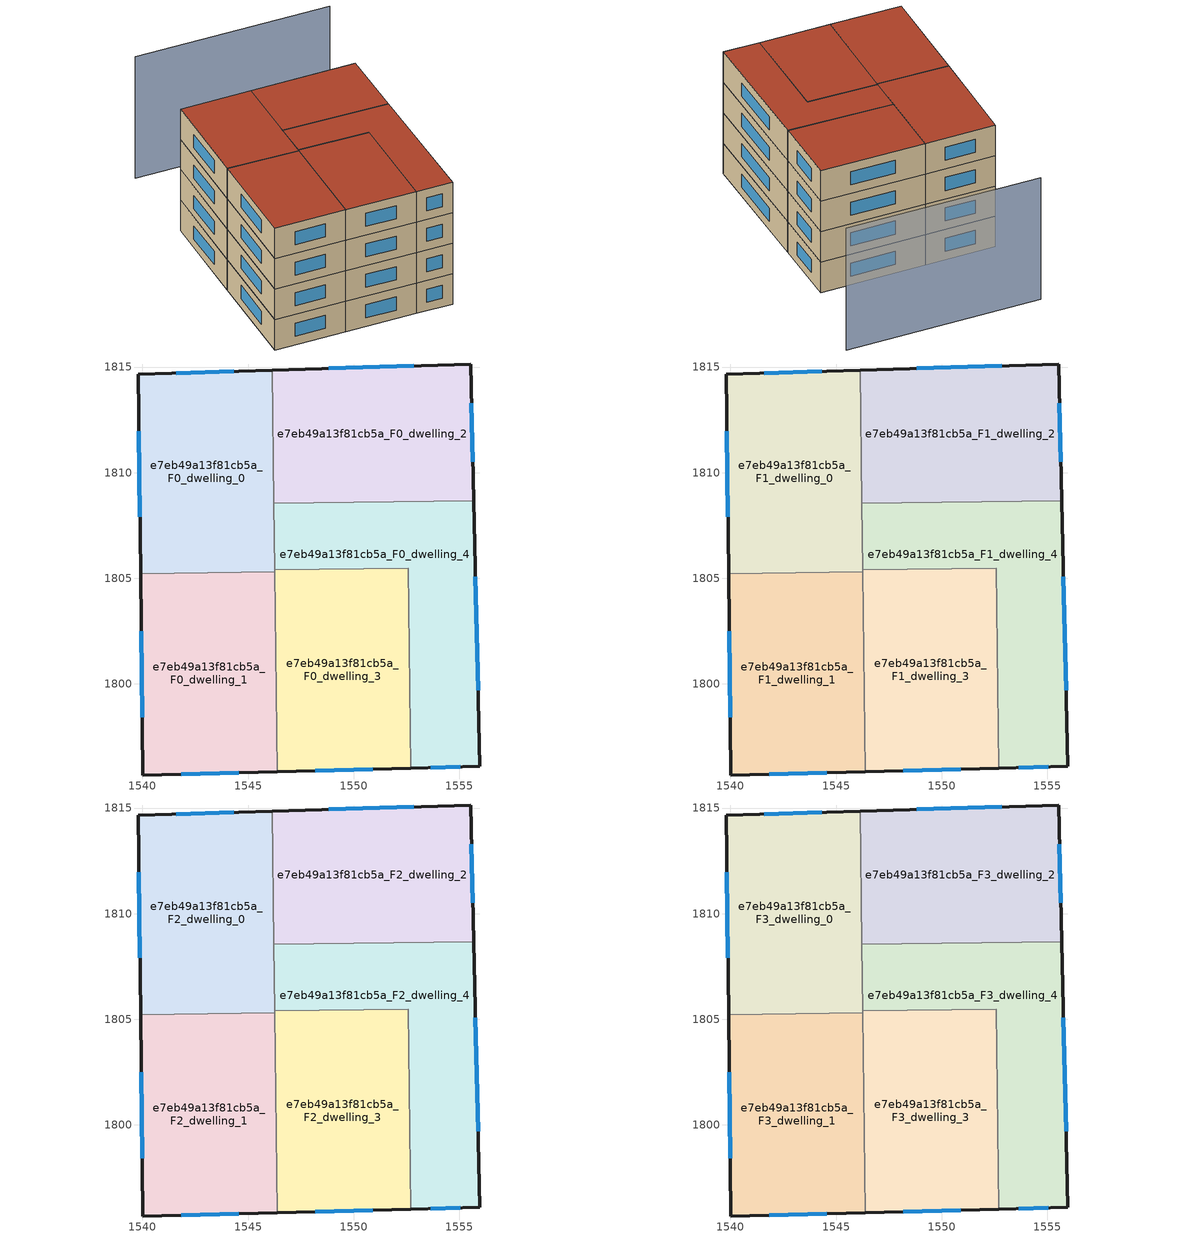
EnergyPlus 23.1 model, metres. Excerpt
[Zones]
e7eb49a13f81cb5a_F0_dwelling_0
 floor ground (EU_floor_Construction): 1546.13,1814.86 1546.26,1805.3 1539.91,1805.22 1539.8,1814.66 z0
 wall outside (EU_wall_Construction): 1546.13,1814.86 1539.8,1814.66 1539.91,1805.22 z0:3
 wall to e7eb49a13f81cb5a_F0_dwelling_1 (EU_wall_Construction): 1539.91,1805.22 1546.26,1805.3 z0:3
 wall to e7eb49a13f81cb5a_F0_dwelling_2 (EU_wall_Construction): 1546.21,1808.55 1546.13,1814.86 z0:3
 wall to e7eb49a13f81cb5a_F0_dwelling_4 (EU_wall_Construction): 1546.25,1805.4 1546.21,1808.55 z0:3
 wall to e7eb49a13f81cb5a_F0_dwelling_3 (EU_wall_Construction): 1546.26,1805.3 1546.25,1805.4 z0:3
 window (EU_Window_Construction): 1539.83,1811.96 1539.88,1807.92 / 1544.32,1814.8 1541.61,1814.72 z0.86:2.14
e7eb49a13f81cb5a_F0_dwelling_1
 floor ground (EU_floor_Construction): 1546.26,1805.3 1546.38,1795.85 1540.03,1795.69 1539.91,1805.22 z0
 wall outside (EU_wall_Construction): 1539.91,1805.22 1540.03,1795.69 1546.38,1795.85 z0:3
 wall to e7eb49a13f81cb5a_F0_dwelling_3 (EU_wall_Construction): 1546.38,1795.85 1546.26,1805.3 z0:3
 window (EU_Window_Construction): 1539.94,1802.49 1539.99,1798.41 / 1541.84,1795.73 1544.56,1795.8 z0.86:2.14
e7eb49a13f81cb5a_F0_dwelling_2
 floor ground (EU_floor_Construction): 1555.53,1815.14 1555.68,1808.67 1546.21,1808.55 1546.13,1814.86 z0
 wall outside (EU_wall_Construction): 1555.68,1808.67 1555.53,1815.14 1546.13,1814.86 z0:3
 wall to e7eb49a13f81cb5a_F0_dwelling_4 (EU_wall_Construction): 1546.21,1808.55 1555.68,1808.67 z0:3
 window (EU_Window_Construction): 1555.64,1810.52 1555.57,1813.29 / 1552.85,1815.06 1548.82,1814.94 z0.86:2.14
e7eb49a13f81cb5a_F0_dwelling_3
 floor ground (EU_floor_Construction): 1552.59,1805.48 1552.71,1796.01 1546.38,1795.85 1546.25,1805.4 z0
 wall outside (EU_wall_Construction): 1546.38,1795.85 1552.71,1796.01 z0:3
 wall to e7eb49a13f81cb5a_F0_dwelling_4 (EU_wall_Construction): 1552.71,1796.01 1552.59,1805.48 1546.25,1805.4 z0:3
 window (EU_Window_Construction): 1548.19,1795.9 1550.9,1795.97 z0.86:2.14
e7eb49a13f81cb5a_F0_dwelling_4
 floor ground (EU_floor_Construction): 1555.68,1808.67 1555.97,1796.1 1552.71,1796.01 1552.59,1805.48 1546.25,1805.4 1546.21,1808.55 z0
 wall outside (EU_wall_Construction): 1552.71,1796.01 1555.97,1796.1 1555.68,1808.67 z0:3
 window (EU_Window_Construction): 1555.89,1799.69 1555.76,1805.08 / 1553.64,1796.04 1555.04,1796.07 z0.86:2.14
e7eb49a13f81cb5a_F1_dwelling_0
 floor to e7eb49a13f81cb5a_F0_dwelling_0 (EU_floor_Construction): 1546.13,1814.86 1546.26,1805.3 1539.91,1805.22 1539.8,1814.66 z3
 wall outside (EU_wall_Construction): 1546.13,1814.86 1539.8,1814.66 1539.91,1805.22 z3:6
 wall to e7eb49a13f81cb5a_F1_dwelling_1 (EU_wall_Construction): 1539.91,1805.22 1546.26,1805.3 z3:6
 wall to e7eb49a13f81cb5a_F1_dwelling_2 (EU_wall_Construction): 1546.21,1808.55 1546.13,1814.86 z3:6
 wall to e7eb49a13f81cb5a_F1_dwelling_4 (EU_wall_Construction): 1546.25,1805.4 1546.21,1808.55 z3:6
 wall to e7eb49a13f81cb5a_F1_dwelling_3 (EU_wall_Construction): 1546.26,1805.3 1546.25,1805.4 z3:6
 window (EU_Window_Construction): 1539.83,1811.96 1539.88,1807.92 / 1544.32,1814.8 1541.61,1814.72 z3.86:5.14
e7eb49a13f81cb5a_F1_dwelling_1
 floor to e7eb49a13f81cb5a_F0_dwelling_1 (EU_floor_Construction): 1546.26,1805.3 1546.38,1795.85 1540.03,1795.69 1539.91,1805.22 z3
 wall outside (EU_wall_Construction): 1539.91,1805.22 1540.03,1795.69 1546.38,1795.85 z3:6
 wall to e7eb49a13f81cb5a_F1_dwelling_3 (EU_wall_Construction): 1546.38,1795.85 1546.26,1805.3 z3:6
 window (EU_Window_Construction): 1539.94,1802.49 1539.99,1798.41 / 1541.84,1795.73 1544.56,1795.8 z3.86:5.14
e7eb49a13f81cb5a_F1_dwelling_2
 floor to e7eb49a13f81cb5a_F0_dwelling_2 (EU_floor_Construction): 1555.53,1815.14 1555.68,1808.67 1546.21,1808.55 1546.13,1814.86 z3
 wall outside (EU_wall_Construction): 1555.68,1808.67 1555.53,1815.14 1546.13,1814.86 z3:6
 wall to e7eb49a13f81cb5a_F1_dwelling_4 (EU_wall_Construction): 1546.21,1808.55 1555.68,1808.67 z3:6
 window (EU_Window_Construction): 1555.64,1810.52 1555.57,1813.29 / 1552.85,1815.06 1548.82,1814.94 z3.86:5.14
e7eb49a13f81cb5a_F1_dwelling_3
 floor to e7eb49a13f81cb5a_F0_dwelling_3 (EU_floor_Construction): 1552.59,1805.48 1552.71,1796.01 1546.38,1795.85 1546.25,1805.4 z3
 wall outside (EU_wall_Construction): 1546.38,1795.85 1552.71,1796.01 z3:6
 wall to e7eb49a13f81cb5a_F1_dwelling_4 (EU_wall_Construction): 1552.71,1796.01 1552.59,1805.48 1546.25,1805.4 z3:6
 window (EU_Window_Construction): 1548.19,1795.9 1550.9,1795.97 z3.86:5.14
e7eb49a13f81cb5a_F1_dwelling_4
 floor to e7eb49a13f81cb5a_F0_dwelling_4 (EU_floor_Construction): 1555.68,1808.67 1555.97,1796.1 1552.71,1796.01 1552.59,1805.48 1546.25,1805.4 1546.21,1808.55 z3
 wall outside (EU_wall_Construction): 1552.71,1796.01 1555.97,1796.1 1555.68,1808.67 z3:6
 window (EU_Window_Construction): 1555.89,1799.69 1555.76,1805.08 / 1553.64,1796.04 1555.04,1796.07 z3.86:5.14
e7eb49a13f81cb5a_F2_dwelling_0
 floor to e7eb49a13f81cb5a_F1_dwelling_0 (EU_floor_Construction): 1546.13,1814.86 1546.26,1805.3 1539.91,1805.22 1539.8,1814.66 z6
 wall outside (EU_wall_Construction): 1546.13,1814.86 1539.8,1814.66 1539.91,1805.22 z6:9
 wall to e7eb49a13f81cb5a_F2_dwelling_1 (EU_wall_Construction): 1539.91,1805.22 1546.26,1805.3 z6:9
 wall to e7eb49a13f81cb5a_F2_dwelling_2 (EU_wall_Construction): 1546.21,1808.55 1546.13,1814.86 z6:9
 wall to e7eb49a13f81cb5a_F2_dwelling_4 (EU_wall_Construction): 1546.25,1805.4 1546.21,1808.55 z6:9
 wall to e7eb49a13f81cb5a_F2_dwelling_3 (EU_wall_Construction): 1546.26,1805.3 1546.25,1805.4 z6:9
 window (EU_Window_Construction): 1539.83,1811.96 1539.88,1807.92 / 1544.32,1814.8 1541.61,1814.72 z6.86:8.14
e7eb49a13f81cb5a_F2_dwelling_1
 floor to e7eb49a13f81cb5a_F1_dwelling_1 (EU_floor_Construction): 1546.26,1805.3 1546.38,1795.85 1540.03,1795.69 1539.91,1805.22 z6
 wall outside (EU_wall_Construction): 1539.91,1805.22 1540.03,1795.69 1546.38,1795.85 z6:9
 wall to e7eb49a13f81cb5a_F2_dwelling_3 (EU_wall_Construction): 1546.38,1795.85 1546.26,1805.3 z6:9
 window (EU_Window_Construction): 1539.94,1802.49 1539.99,1798.41 / 1541.84,1795.73 1544.56,1795.8 z6.86:8.14
e7eb49a13f81cb5a_F2_dwelling_2
 floor to e7eb49a13f81cb5a_F1_dwelling_2 (EU_floor_Construction): 1555.53,1815.14 1555.68,1808.67 1546.21,1808.55 1546.13,1814.86 z6
 wall outside (EU_wall_Construction): 1555.68,1808.67 1555.53,1815.14 1546.13,1814.86 z6:9
 wall to e7eb49a13f81cb5a_F2_dwelling_4 (EU_wall_Construction): 1546.21,1808.55 1555.68,1808.67 z6:9
 window (EU_Window_Construction): 1555.64,1810.52 1555.57,1813.29 / 1552.85,1815.06 1548.82,1814.94 z6.86:8.14
e7eb49a13f81cb5a_F2_dwelling_3
 floor to e7eb49a13f81cb5a_F1_dwelling_3 (EU_floor_Construction): 1552.59,1805.48 1552.71,1796.01 1546.38,1795.85 1546.25,1805.4 z6
 wall outside (EU_wall_Construction): 1546.38,1795.85 1552.71,1796.01 z6:9
 wall to e7eb49a13f81cb5a_F2_dwelling_4 (EU_wall_Construction): 1552.71,1796.01 1552.59,1805.48 1546.25,1805.4 z6:9
 window (EU_Window_Construction): 1548.19,1795.9 1550.9,1795.97 z6.86:8.14
e7eb49a13f81cb5a_F2_dwelling_4
 floor to e7eb49a13f81cb5a_F1_dwelling_4 (EU_floor_Construction): 1555.68,1808.67 1555.97,1796.1 1552.71,1796.01 1552.59,1805.48 1546.25,1805.4 1546.21,1808.55 z6
 wall outside (EU_wall_Construction): 1552.71,1796.01 1555.97,1796.1 1555.68,1808.67 z6:9
 window (EU_Window_Construction): 1555.89,1799.69 1555.76,1805.08 / 1553.64,1796.04 1555.04,1796.07 z6.86:8.14
e7eb49a13f81cb5a_F3_dwelling_0
 floor to e7eb49a13f81cb5a_F2_dwelling_0 (EU_floor_Construction): 1546.13,1814.86 1546.26,1805.3 1539.91,1805.22 1539.8,1814.66 z9
 wall outside (EU_wall_Construction): 1546.13,1814.86 1539.8,1814.66 1539.91,1805.22 z9:12
 wall to e7eb49a13f81cb5a_F3_dwelling_1 (EU_wall_Construction): 1539.91,1805.22 1546.26,1805.3 z9:12
 wall to e7eb49a13f81cb5a_F3_dwelling_2 (EU_wall_Construction): 1546.21,1808.55 1546.13,1814.86 z9:12
 wall to e7eb49a13f81cb5a_F3_dwelling_4 (EU_wall_Construction): 1546.25,1805.4 1546.21,1808.55 z9:12
 wall to e7eb49a13f81cb5a_F3_dwelling_3 (EU_wall_Construction): 1546.26,1805.3 1546.25,1805.4 z9:12
 window (EU_Window_Construction): 1539.83,1811.96 1539.88,1807.92 / 1544.32,1814.8 1541.61,1814.72 z9.86:11.14
 roof outside (EU_roof_Construction): 1546.26,1805.3 1546.13,1814.86 1539.8,1814.66 1539.91,1805.22 z12
e7eb49a13f81cb5a_F3_dwelling_1
 floor to e7eb49a13f81cb5a_F2_dwelling_1 (EU_floor_Construction): 1546.26,1805.3 1546.38,1795.85 1540.03,1795.69 1539.91,1805.22 z9
 wall outside (EU_wall_Construction): 1539.91,1805.22 1540.03,1795.69 1546.38,1795.85 z9:12
 wall to e7eb49a13f81cb5a_F3_dwelling_3 (EU_wall_Construction): 1546.38,1795.85 1546.26,1805.3 z9:12
 window (EU_Window_Construction): 1539.94,1802.49 1539.99,1798.41 / 1541.84,1795.73 1544.56,1795.8 z9.86:11.14
 roof outside (EU_roof_Construction): 1546.38,1795.85 1546.26,1805.3 1539.91,1805.22 1540.03,1795.69 z12
e7eb49a13f81cb5a_F3_dwelling_2
 floor to e7eb49a13f81cb5a_F2_dwelling_2 (EU_floor_Construction): 1555.53,1815.14 1555.68,1808.67 1546.21,1808.55 1546.13,1814.86 z9
 wall outside (EU_wall_Construction): 1555.68,1808.67 1555.53,1815.14 1546.13,1814.86 z9:12
 wall to e7eb49a13f81cb5a_F3_dwelling_4 (EU_wall_Construction): 1546.21,1808.55 1555.68,1808.67 z9:12
 window (EU_Window_Construction): 1555.64,1810.52 1555.57,1813.29 / 1552.85,1815.06 1548.82,1814.94 z9.86:11.14
 roof outside (EU_roof_Construction): 1555.68,1808.67 1555.53,1815.14 1546.13,1814.86 1546.21,1808.55 z12
e7eb49a13f81cb5a_F3_dwelling_3
 floor to e7eb49a13f81cb5a_F2_dwelling_3 (EU_floor_Construction): 1552.59,1805.48 1552.71,1796.01 1546.38,1795.85 1546.25,1805.4 z9
 wall outside (EU_wall_Construction): 1546.38,1795.85 1552.71,1796.01 z9:12
 wall to e7eb49a13f81cb5a_F3_dwelling_4 (EU_wall_Construction): 1552.71,1796.01 1552.59,1805.48 1546.25,1805.4 z9:12
 window (EU_Window_Construction): 1548.19,1795.9 1550.9,1795.97 z9.86:11.14
 roof outside (EU_roof_Construction): 1552.71,1796.01 1552.59,1805.48 1546.25,1805.4 1546.38,1795.85 z12
e7eb49a13f81cb5a_F3_dwelling_4
 floor to e7eb49a13f81cb5a_F2_dwelling_4 (EU_floor_Construction): 1555.68,1808.67 1555.97,1796.1 1552.71,1796.01 1552.59,1805.48 1546.25,1805.4 1546.21,1808.55 z9
 wall outside (EU_wall_Construction): 1552.71,1796.01 1555.97,1796.1 1555.68,1808.67 z9:12
 window (EU_Window_Construction): 1555.89,1799.69 1555.76,1805.08 / 1553.64,1796.04 1555.04,1796.07 z9.86:11.14
 roof outside (EU_roof_Construction): 1555.97,1796.1 1555.68,1808.67 1546.21,1808.55 1546.25,1805.4 1552.59,1805.48 1552.71,1796.01 z12
shading: 1556.89,1823.63 1539.44,1823.12 z0:12
[Building]
EU S2 Campaign: North Axis=0; Terrain=City; Solar Distribution=FullExterior
[Site:Location]
Helsinki-Vantaa.AP: Latitude=60.317; Longitude=24.963; Time Zone=2; Elevation=54.6
[SizingPeriod:WeatherFileDays]
AnnualSizingPeriod: Begin Month=1; Begin Day of Month=1; End Month=12; End Day of Month=31; Day of Week for Start Day=Monday; Use Weather File Daylight Saving Period=No; Use Weather File Rain and Snow Indicators=No
[MATERIAL]
EU_InternalMass_Material: Roughness=MediumRough; Thickness=0.1; Conductivity=1; Density=1800; Specific Heat=900; Thermal Absorptance=0.9; Solar Absorptance=0.7; Visible Absorptance=0.7
[MATERIAL:NOMASS] Roughness=MediumRough; Thermal Absorptance=0.9; Solar Absorptance=0.7; Visible Absorptance=0.7
Name | Thermal Resistance
EU_wall_NoMass | 1.10183
EU_roof_NoMass; EU_floor_NoMass | 1.70606
[WINDOWMATERIAL:SIMPLEGLAZINGSYSTEM]
EU_Window_SimpleGlazing: UFactor=3.11035; Solar Heat Gain Coefficient=0.8; Visible Transmittance=0.8
[CONSTRUCTION]
EU_wall_Construction: EU_wall_NoMass
EU_roof_Construction: EU_roof_NoMass
EU_floor_Construction: EU_floor_NoMass
EU_Window_Construction: EU_Window_SimpleGlazing
EU_InternalMass_Construction: EU_InternalMass_Material
[ZONE] Type=1; Multiplier=1; Ceiling Height=autocalculate; Floor Area=autocalculate; Part of Total Floor Area=Yes
Name | Volume
e7eb49a13f81cb5a_F0_dwelling_0; e7eb49a13f81cb5a_F1_dwelling_0; e7eb49a13f81cb5a_F2_dwelling_0; e7eb49a13f81cb5a_F3_dwelling_0 | 180.781
e7eb49a13f81cb5a_F0_dwelling_1; e7eb49a13f81cb5a_F1_dwelling_1; e7eb49a13f81cb5a_F2_dwelling_1; e7eb49a13f81cb5a_F3_dwelling_1 | 180.785
e7eb49a13f81cb5a_F0_dwelling_2; e7eb49a13f81cb5a_F1_dwelling_2; e7eb49a13f81cb5a_F2_dwelling_2; e7eb49a13f81cb5a_F3_dwelling_2 | 180.784
e7eb49a13f81cb5a_F0_dwelling_3; e7eb49a13f81cb5a_F1_dwelling_3; e7eb49a13f81cb5a_F2_dwelling_3; e7eb49a13f81cb5a_F3_dwelling_3 | 180.76
e7eb49a13f81cb5a_F0_dwelling_4; e7eb49a13f81cb5a_F1_dwelling_4; e7eb49a13f81cb5a_F2_dwelling_4; e7eb49a13f81cb5a_F3_dwelling_4 | 180.776
[INTERNALMASS] Construction=EU_InternalMass_Construction
Name | Zone or ZoneList | Surface Area
e7eb49a13f81cb5a_F0_dwelling_0_EU_InternalMass | e7eb49a13f81cb5a_F0_dwelling_0 | 60.2605
e7eb49a13f81cb5a_F0_dwelling_1_EU_InternalMass | e7eb49a13f81cb5a_F0_dwelling_1 | 60.2621
e7eb49a13f81cb5a_F0_dwelling_2_EU_InternalMass | e7eb49a13f81cb5a_F0_dwelling_2 | 60.2604
e7eb49a13f81cb5a_F0_dwelling_3_EU_InternalMass | e7eb49a13f81cb5a_F0_dwelling_3 | 60.2529
e7eb49a13f81cb5a_F0_dwelling_4_EU_InternalMass | e7eb49a13f81cb5a_F0_dwelling_4 | 60.2589
e7eb49a13f81cb5a_F1_dwelling_0_EU_InternalMass | e7eb49a13f81cb5a_F1_dwelling_0 | 60.2605
e7eb49a13f81cb5a_F1_dwelling_1_EU_InternalMass | e7eb49a13f81cb5a_F1_dwelling_1 | 60.2621
e7eb49a13f81cb5a_F1_dwelling_2_EU_InternalMass | e7eb49a13f81cb5a_F1_dwelling_2 | 60.2604
e7eb49a13f81cb5a_F1_dwelling_3_EU_InternalMass | e7eb49a13f81cb5a_F1_dwelling_3 | 60.2529
e7eb49a13f81cb5a_F1_dwelling_4_EU_InternalMass | e7eb49a13f81cb5a_F1_dwelling_4 | 60.2589
e7eb49a13f81cb5a_F2_dwelling_0_EU_InternalMass | e7eb49a13f81cb5a_F2_dwelling_0 | 60.2605
e7eb49a13f81cb5a_F2_dwelling_1_EU_InternalMass | e7eb49a13f81cb5a_F2_dwelling_1 | 60.2621
e7eb49a13f81cb5a_F2_dwelling_2_EU_InternalMass | e7eb49a13f81cb5a_F2_dwelling_2 | 60.2604
e7eb49a13f81cb5a_F2_dwelling_3_EU_InternalMass | e7eb49a13f81cb5a_F2_dwelling_3 | 60.2529
e7eb49a13f81cb5a_F2_dwelling_4_EU_InternalMass | e7eb49a13f81cb5a_F2_dwelling_4 | 60.2589
e7eb49a13f81cb5a_F3_dwelling_0_EU_InternalMass | e7eb49a13f81cb5a_F3_dwelling_0 | 60.2605
e7eb49a13f81cb5a_F3_dwelling_1_EU_InternalMass | e7eb49a13f81cb5a_F3_dwelling_1 | 60.2621
e7eb49a13f81cb5a_F3_dwelling_2_EU_InternalMass | e7eb49a13f81cb5a_F3_dwelling_2 | 60.2604
e7eb49a13f81cb5a_F3_dwelling_3_EU_InternalMass | e7eb49a13f81cb5a_F3_dwelling_3 | 60.2529
e7eb49a13f81cb5a_F3_dwelling_4_EU_InternalMass | e7eb49a13f81cb5a_F3_dwelling_4 | 60.2589
[OTHEREQUIPMENT] Fuel Type=Electricity; Design Level Calculation Method=Watts/Area; Power per Zone Floor Area=1; Fraction Latent=0; Fraction Radiant=0; Fraction Lost=0; Carbon Dioxide Generation Rate=0; EndUse Subcategory=EU_Step8_InternalGains
Name | Zone or ZoneList or Space or SpaceList | Schedule
EU_Step8_InternalGain_e7eb49a13f81cb5a_F0_dwelling_0_f000 | e7eb49a13f81cb5a_F0_dwelling_0 | EU_Step8_GainSchedule_e7eb49a13f81cb5a_F0_dwelling_0_f000
EU_Step8_InternalGain_e7eb49a13f81cb5a_F0_dwelling_1_f000 | e7eb49a13f81cb5a_F0_dwelling_1 | EU_Step8_GainSchedule_e7eb49a13f81cb5a_F0_dwelling_1_f000
EU_Step8_InternalGain_e7eb49a13f81cb5a_F0_dwelling_2_f000 | e7eb49a13f81cb5a_F0_dwelling_2 | EU_Step8_GainSchedule_e7eb49a13f81cb5a_F0_dwelling_2_f000
EU_Step8_InternalGain_e7eb49a13f81cb5a_F0_dwelling_3_f000 | e7eb49a13f81cb5a_F0_dwelling_3 | EU_Step8_GainSchedule_e7eb49a13f81cb5a_F0_dwelling_3_f000
EU_Step8_InternalGain_e7eb49a13f81cb5a_F0_dwelling_4_f000 | e7eb49a13f81cb5a_F0_dwelling_4 | EU_Step8_GainSchedule_e7eb49a13f81cb5a_F0_dwelling_4_f000
EU_Step8_InternalGain_e7eb49a13f81cb5a_F1_dwelling_0_f000 | e7eb49a13f81cb5a_F1_dwelling_0 | EU_Step8_GainSchedule_e7eb49a13f81cb5a_F1_dwelling_0_f000
EU_Step8_InternalGain_e7eb49a13f81cb5a_F1_dwelling_1_f000 | e7eb49a13f81cb5a_F1_dwelling_1 | EU_Step8_GainSchedule_e7eb49a13f81cb5a_F1_dwelling_1_f000
EU_Step8_InternalGain_e7eb49a13f81cb5a_F1_dwelling_2_f000 | e7eb49a13f81cb5a_F1_dwelling_2 | EU_Step8_GainSchedule_e7eb49a13f81cb5a_F1_dwelling_2_f000
EU_Step8_InternalGain_e7eb49a13f81cb5a_F1_dwelling_3_f000 | e7eb49a13f81cb5a_F1_dwelling_3 | EU_Step8_GainSchedule_e7eb49a13f81cb5a_F1_dwelling_3_f000
EU_Step8_InternalGain_e7eb49a13f81cb5a_F1_dwelling_4_f000 | e7eb49a13f81cb5a_F1_dwelling_4 | EU_Step8_GainSchedule_e7eb49a13f81cb5a_F1_dwelling_4_f000
EU_Step8_InternalGain_e7eb49a13f81cb5a_F2_dwelling_0_f000 | e7eb49a13f81cb5a_F2_dwelling_0 | EU_Step8_GainSchedule_e7eb49a13f81cb5a_F2_dwelling_0_f000
EU_Step8_InternalGain_e7eb49a13f81cb5a_F2_dwelling_1_f000 | e7eb49a13f81cb5a_F2_dwelling_1 | EU_Step8_GainSchedule_e7eb49a13f81cb5a_F2_dwelling_1_f000
EU_Step8_InternalGain_e7eb49a13f81cb5a_F2_dwelling_2_f000 | e7eb49a13f81cb5a_F2_dwelling_2 | EU_Step8_GainSchedule_e7eb49a13f81cb5a_F2_dwelling_2_f000
EU_Step8_InternalGain_e7eb49a13f81cb5a_F2_dwelling_3_f000 | e7eb49a13f81cb5a_F2_dwelling_3 | EU_Step8_GainSchedule_e7eb49a13f81cb5a_F2_dwelling_3_f000
EU_Step8_InternalGain_e7eb49a13f81cb5a_F2_dwelling_4_f000 | e7eb49a13f81cb5a_F2_dwelling_4 | EU_Step8_GainSchedule_e7eb49a13f81cb5a_F2_dwelling_4_f000
EU_Step8_InternalGain_e7eb49a13f81cb5a_F3_dwelling_0_f000 | e7eb49a13f81cb5a_F3_dwelling_0 | EU_Step8_GainSchedule_e7eb49a13f81cb5a_F3_dwelling_0_f000
EU_Step8_InternalGain_e7eb49a13f81cb5a_F3_dwelling_1_f000 | e7eb49a13f81cb5a_F3_dwelling_1 | EU_Step8_GainSchedule_e7eb49a13f81cb5a_F3_dwelling_1_f000
EU_Step8_InternalGain_e7eb49a13f81cb5a_F3_dwelling_2_f000 | e7eb49a13f81cb5a_F3_dwelling_2 | EU_Step8_GainSchedule_e7eb49a13f81cb5a_F3_dwelling_2_f000
EU_Step8_InternalGain_e7eb49a13f81cb5a_F3_dwelling_3_f000 | e7eb49a13f81cb5a_F3_dwelling_3 | EU_Step8_GainSchedule_e7eb49a13f81cb5a_F3_dwelling_3_f000
EU_Step8_InternalGain_e7eb49a13f81cb5a_F3_dwelling_4_f000 | e7eb49a13f81cb5a_F3_dwelling_4 | EU_Step8_GainSchedule_e7eb49a13f81cb5a_F3_dwelling_4_f000
[ZONEVENTILATION:DESIGNFLOWRATE] Schedule=EU_AlwaysOn; Design Flow Rate Calculation Method=AirChanges/Hour; Air Changes per Hour=0.756316; Ventilation Type=Natural; Fan Pressure Rise=0; Fan Total Efficiency=1; Constant Term Coefficient=1; Temperature Term Coefficient=0; Velocity Term Coefficient=0; Velocity Squared Term Coefficient=0; Minimum Indoor Temperature=-100; Maximum Indoor Temperature=100; Delta Temperature=-100; Minimum Outdoor Temperature=-100; Maximum Outdoor Temperature=100; Maximum Wind Speed=40
Name | Zone or ZoneList or Space or SpaceList
EU_ConstantAir_e7eb49a13f81cb5a_F0_dwelling_0 | e7eb49a13f81cb5a_F0_dwelling_0
EU_ConstantAir_e7eb49a13f81cb5a_F0_dwelling_1 | e7eb49a13f81cb5a_F0_dwelling_1
EU_ConstantAir_e7eb49a13f81cb5a_F0_dwelling_2 | e7eb49a13f81cb5a_F0_dwelling_2
EU_ConstantAir_e7eb49a13f81cb5a_F0_dwelling_3 | e7eb49a13f81cb5a_F0_dwelling_3
EU_ConstantAir_e7eb49a13f81cb5a_F0_dwelling_4 | e7eb49a13f81cb5a_F0_dwelling_4
EU_ConstantAir_e7eb49a13f81cb5a_F1_dwelling_0 | e7eb49a13f81cb5a_F1_dwelling_0
EU_ConstantAir_e7eb49a13f81cb5a_F1_dwelling_1 | e7eb49a13f81cb5a_F1_dwelling_1
EU_ConstantAir_e7eb49a13f81cb5a_F1_dwelling_2 | e7eb49a13f81cb5a_F1_dwelling_2
EU_ConstantAir_e7eb49a13f81cb5a_F1_dwelling_3 | e7eb49a13f81cb5a_F1_dwelling_3
EU_ConstantAir_e7eb49a13f81cb5a_F1_dwelling_4 | e7eb49a13f81cb5a_F1_dwelling_4
EU_ConstantAir_e7eb49a13f81cb5a_F2_dwelling_0 | e7eb49a13f81cb5a_F2_dwelling_0
EU_ConstantAir_e7eb49a13f81cb5a_F2_dwelling_1 | e7eb49a13f81cb5a_F2_dwelling_1
EU_ConstantAir_e7eb49a13f81cb5a_F2_dwelling_2 | e7eb49a13f81cb5a_F2_dwelling_2
EU_ConstantAir_e7eb49a13f81cb5a_F2_dwelling_3 | e7eb49a13f81cb5a_F2_dwelling_3
EU_ConstantAir_e7eb49a13f81cb5a_F2_dwelling_4 | e7eb49a13f81cb5a_F2_dwelling_4
EU_ConstantAir_e7eb49a13f81cb5a_F3_dwelling_0 | e7eb49a13f81cb5a_F3_dwelling_0
EU_ConstantAir_e7eb49a13f81cb5a_F3_dwelling_1 | e7eb49a13f81cb5a_F3_dwelling_1
EU_ConstantAir_e7eb49a13f81cb5a_F3_dwelling_2 | e7eb49a13f81cb5a_F3_dwelling_2
EU_ConstantAir_e7eb49a13f81cb5a_F3_dwelling_3 | e7eb49a13f81cb5a_F3_dwelling_3
EU_ConstantAir_e7eb49a13f81cb5a_F3_dwelling_4 | e7eb49a13f81cb5a_F3_dwelling_4
[HVACTEMPLATE:THERMOSTAT] Constant Heating Setpoint=20; Constant Cooling Setpoint=50
EU_HeatOnly_e7eb49a13f81cb5a_F0_dwelling_0; EU_HeatOnly_e7eb49a13f81cb5a_F0_dwelling_1; EU_HeatOnly_e7eb49a13f81cb5a_F0_dwelling_2; EU_HeatOnly_e7eb49a13f81cb5a_F0_dwelling_3; EU_HeatOnly_e7eb49a13f81cb5a_F0_dwelling_4; EU_HeatOnly_e7eb49a13f81cb5a_F1_dwelling_0; EU_HeatOnly_e7eb49a13f81cb5a_F1_dwelling_1; EU_HeatOnly_e7eb49a13f81cb5a_F1_dwelling_2; EU_HeatOnly_e7eb49a13f81cb5a_F1_dwelling_3; EU_HeatOnly_e7eb49a13f81cb5a_F1_dwelling_4; EU_HeatOnly_e7eb49a13f81cb5a_F2_dwelling_0; EU_HeatOnly_e7eb49a13f81cb5a_F2_dwelling_1; EU_HeatOnly_e7eb49a13f81cb5a_F2_dwelling_2; EU_HeatOnly_e7eb49a13f81cb5a_F2_dwelling_3; EU_HeatOnly_e7eb49a13f81cb5a_F2_dwelling_4; EU_HeatOnly_e7eb49a13f81cb5a_F3_dwelling_0; EU_HeatOnly_e7eb49a13f81cb5a_F3_dwelling_1; EU_HeatOnly_e7eb49a13f81cb5a_F3_dwelling_2; EU_HeatOnly_e7eb49a13f81cb5a_F3_dwelling_3; EU_HeatOnly_e7eb49a13f81cb5a_F3_dwelling_4
[HVACTEMPLATE:ZONE:IDEALLOADSAIRSYSTEM] System Availability Schedule=EU_AlwaysOn; Maximum Heating Supply Air Temperature=50; Minimum Cooling Supply Air Temperature=13; Maximum Heating Supply Air Humidity Ratio=0.0156; Minimum Cooling Supply Air Humidity Ratio=0.0077; Heating Limit=NoLimit; Cooling Limit=NoLimit; Heating Availability Schedule=EU_AlwaysOn; Cooling Availability Schedule=EU_CoolingOff; Dehumidification Control Type=ConstantSensibleHeatRatio; Cooling Sensible Heat Ratio=0.7; Dehumidification Setpoint=60; Humidification Control Type=None; Humidification Setpoint=30; Outdoor Air Method=None; Outdoor Air Flow Rate per Person=0.00944; Outdoor Air Flow Rate per Zone Floor Area=0; Outdoor Air Flow Rate per Zone=0; Demand Controlled Ventilation Type=None; Outdoor Air Economizer Type=NoEconomizer; Heat Recovery Type=None; Sensible Heat Recovery Effectiveness=0.7; Latent Heat Recovery Effectiveness=0.65
Name | Template Thermostat
e7eb49a13f81cb5a_F0_dwelling_0 | EU_HeatOnly_e7eb49a13f81cb5a_F0_dwelling_0
e7eb49a13f81cb5a_F0_dwelling_1 | EU_HeatOnly_e7eb49a13f81cb5a_F0_dwelling_1
e7eb49a13f81cb5a_F0_dwelling_2 | EU_HeatOnly_e7eb49a13f81cb5a_F0_dwelling_2
e7eb49a13f81cb5a_F0_dwelling_3 | EU_HeatOnly_e7eb49a13f81cb5a_F0_dwelling_3
e7eb49a13f81cb5a_F0_dwelling_4 | EU_HeatOnly_e7eb49a13f81cb5a_F0_dwelling_4
e7eb49a13f81cb5a_F1_dwelling_0 | EU_HeatOnly_e7eb49a13f81cb5a_F1_dwelling_0
e7eb49a13f81cb5a_F1_dwelling_1 | EU_HeatOnly_e7eb49a13f81cb5a_F1_dwelling_1
e7eb49a13f81cb5a_F1_dwelling_2 | EU_HeatOnly_e7eb49a13f81cb5a_F1_dwelling_2
e7eb49a13f81cb5a_F1_dwelling_3 | EU_HeatOnly_e7eb49a13f81cb5a_F1_dwelling_3
e7eb49a13f81cb5a_F1_dwelling_4 | EU_HeatOnly_e7eb49a13f81cb5a_F1_dwelling_4
e7eb49a13f81cb5a_F2_dwelling_0 | EU_HeatOnly_e7eb49a13f81cb5a_F2_dwelling_0
e7eb49a13f81cb5a_F2_dwelling_1 | EU_HeatOnly_e7eb49a13f81cb5a_F2_dwelling_1
e7eb49a13f81cb5a_F2_dwelling_2 | EU_HeatOnly_e7eb49a13f81cb5a_F2_dwelling_2
e7eb49a13f81cb5a_F2_dwelling_3 | EU_HeatOnly_e7eb49a13f81cb5a_F2_dwelling_3
e7eb49a13f81cb5a_F2_dwelling_4 | EU_HeatOnly_e7eb49a13f81cb5a_F2_dwelling_4
e7eb49a13f81cb5a_F3_dwelling_0 | EU_HeatOnly_e7eb49a13f81cb5a_F3_dwelling_0
e7eb49a13f81cb5a_F3_dwelling_1 | EU_HeatOnly_e7eb49a13f81cb5a_F3_dwelling_1
e7eb49a13f81cb5a_F3_dwelling_2 | EU_HeatOnly_e7eb49a13f81cb5a_F3_dwelling_2
e7eb49a13f81cb5a_F3_dwelling_3 | EU_HeatOnly_e7eb49a13f81cb5a_F3_dwelling_3
e7eb49a13f81cb5a_F3_dwelling_4 | EU_HeatOnly_e7eb49a13f81cb5a_F3_dwelling_4
[SIZING:ZONE] Zone Cooling Design Supply Air Temperature Input Method=SupplyAirTemperature; Zone Cooling Design Supply Air Temperature=13; Zone Heating Design Supply Air Temperature Input Method=SupplyAirTemperature; Zone Heating Design Supply Air Temperature=50; Zone Cooling Design Supply Air Humidity Ratio=0.008; Zone Heating Design Supply Air Humidity Ratio=0.008; Cooling Design Air Flow Method=DesignDay; Cooling Design Air Flow Rate=0; Cooling Minimum Air Flow per Zone Floor Area=0.000762; Cooling Minimum Air Flow=0; Cooling Minimum Air Flow Fraction=0.2; Heating Design Air Flow Method=DesignDay; Heating Design Air Flow Rate=0; Heating Maximum Air Flow per Zone Floor Area=0.002032; Heating Maximum Air Flow=0.141576; Heating Maximum Air Flow Fraction=0.3; Account for Dedicated Outdoor Air System=No; Dedicated Outdoor Air System Control Strategy=NeutralSupplyAir; Dedicated Outdoor Air Low Setpoint Temperature for Design=autosize; Dedicated Outdoor Air High Setpoint Temperature for Design=autosize; Zone Load Sizing Method=Sensible Load Only No Latent Load; Zone Latent Cooling Design Supply Air Humidity Ratio Input Method=HumidityRatioDifference; Zone Cooling Design Supply Air Humidity Ratio Difference=0.005; Zone Latent Heating Design Supply Air Humidity Ratio Input Method=HumidityRatioDifference; Zone Humidification Design Supply Air Humidity Ratio Difference=0.005
e7eb49a13f81cb5a_F0_dwelling_0; e7eb49a13f81cb5a_F0_dwelling_1; e7eb49a13f81cb5a_F0_dwelling_2; e7eb49a13f81cb5a_F0_dwelling_3; e7eb49a13f81cb5a_F0_dwelling_4; e7eb49a13f81cb5a_F1_dwelling_0; e7eb49a13f81cb5a_F1_dwelling_1; e7eb49a13f81cb5a_F1_dwelling_2; e7eb49a13f81cb5a_F1_dwelling_3; e7eb49a13f81cb5a_F1_dwelling_4; e7eb49a13f81cb5a_F2_dwelling_0; e7eb49a13f81cb5a_F2_dwelling_1; e7eb49a13f81cb5a_F2_dwelling_2; e7eb49a13f81cb5a_F2_dwelling_3; e7eb49a13f81cb5a_F2_dwelling_4; e7eb49a13f81cb5a_F3_dwelling_0; e7eb49a13f81cb5a_F3_dwelling_1; e7eb49a13f81cb5a_F3_dwelling_2; e7eb49a13f81cb5a_F3_dwelling_3; e7eb49a13f81cb5a_F3_dwelling_4
[SCHEDULE:CONSTANT]
Name | Hourly Value
EU_AlwaysOn | 1
EU_CoolingOff | 0
[SCHEDULE:FILE] Column Number=1; Rows to Skip at Top=0; Number of Hours of Data=8760; Column Separator=Comma; Interpolate to Timestep=No; Minutes per Item=60; Adjust Schedule for Daylight Savings=Yes
Name | File
EU_Step8_GainSchedule_e7eb49a13f81cb5a_F0_dwelling_0_f000 | ../../schedules/e7eb49a13f81cb5a/e7eb49a13f81cb5a_F0_dwelling_0_f000_gain.csv
EU_Step8_GainSchedule_e7eb49a13f81cb5a_F0_dwelling_1_f000 | ../../schedules/e7eb49a13f81cb5a/e7eb49a13f81cb5a_F0_dwelling_1_f000_gain.csv
EU_Step8_GainSchedule_e7eb49a13f81cb5a_F0_dwelling_2_f000 | ../../schedules/e7eb49a13f81cb5a/e7eb49a13f81cb5a_F0_dwelling_2_f000_gain.csv
EU_Step8_GainSchedule_e7eb49a13f81cb5a_F0_dwelling_3_f000 | ../../schedules/e7eb49a13f81cb5a/e7eb49a13f81cb5a_F0_dwelling_3_f000_gain.csv
EU_Step8_GainSchedule_e7eb49a13f81cb5a_F0_dwelling_4_f000 | ../../schedules/e7eb49a13f81cb5a/e7eb49a13f81cb5a_F0_dwelling_4_f000_gain.csv
EU_Step8_GainSchedule_e7eb49a13f81cb5a_F1_dwelling_0_f000 | ../../schedules/e7eb49a13f81cb5a/e7eb49a13f81cb5a_F1_dwelling_0_f000_gain.csv
EU_Step8_GainSchedule_e7eb49a13f81cb5a_F1_dwelling_1_f000 | ../../schedules/e7eb49a13f81cb5a/e7eb49a13f81cb5a_F1_dwelling_1_f000_gain.csv
EU_Step8_GainSchedule_e7eb49a13f81cb5a_F1_dwelling_2_f000 | ../../schedules/e7eb49a13f81cb5a/e7eb49a13f81cb5a_F1_dwelling_2_f000_gain.csv
EU_Step8_GainSchedule_e7eb49a13f81cb5a_F1_dwelling_3_f000 | ../../schedules/e7eb49a13f81cb5a/e7eb49a13f81cb5a_F1_dwelling_3_f000_gain.csv
EU_Step8_GainSchedule_e7eb49a13f81cb5a_F1_dwelling_4_f000 | ../../schedules/e7eb49a13f81cb5a/e7eb49a13f81cb5a_F1_dwelling_4_f000_gain.csv
EU_Step8_GainSchedule_e7eb49a13f81cb5a_F2_dwelling_0_f000 | ../../schedules/e7eb49a13f81cb5a/e7eb49a13f81cb5a_F2_dwelling_0_f000_gain.csv
EU_Step8_GainSchedule_e7eb49a13f81cb5a_F2_dwelling_1_f000 | ../../schedules/e7eb49a13f81cb5a/e7eb49a13f81cb5a_F2_dwelling_1_f000_gain.csv
EU_Step8_GainSchedule_e7eb49a13f81cb5a_F2_dwelling_2_f000 | ../../schedules/e7eb49a13f81cb5a/e7eb49a13f81cb5a_F2_dwelling_2_f000_gain.csv
EU_Step8_GainSchedule_e7eb49a13f81cb5a_F2_dwelling_3_f000 | ../../schedules/e7eb49a13f81cb5a/e7eb49a13f81cb5a_F2_dwelling_3_f000_gain.csv
EU_Step8_GainSchedule_e7eb49a13f81cb5a_F2_dwelling_4_f000 | ../../schedules/e7eb49a13f81cb5a/e7eb49a13f81cb5a_F2_dwelling_4_f000_gain.csv
EU_Step8_GainSchedule_e7eb49a13f81cb5a_F3_dwelling_0_f000 | ../../schedules/e7eb49a13f81cb5a/e7eb49a13f81cb5a_F3_dwelling_0_f000_gain.csv
EU_Step8_GainSchedule_e7eb49a13f81cb5a_F3_dwelling_1_f000 | ../../schedules/e7eb49a13f81cb5a/e7eb49a13f81cb5a_F3_dwelling_1_f000_gain.csv
EU_Step8_GainSchedule_e7eb49a13f81cb5a_F3_dwelling_2_f000 | ../../schedules/e7eb49a13f81cb5a/e7eb49a13f81cb5a_F3_dwelling_2_f000_gain.csv
EU_Step8_GainSchedule_e7eb49a13f81cb5a_F3_dwelling_3_f000 | ../../schedules/e7eb49a13f81cb5a/e7eb49a13f81cb5a_F3_dwelling_3_f000_gain.csv
EU_Step8_GainSchedule_e7eb49a13f81cb5a_F3_dwelling_4_f000 | ../../schedules/e7eb49a13f81cb5a/e7eb49a13f81cb5a_F3_dwelling_4_f000_gain.csv
